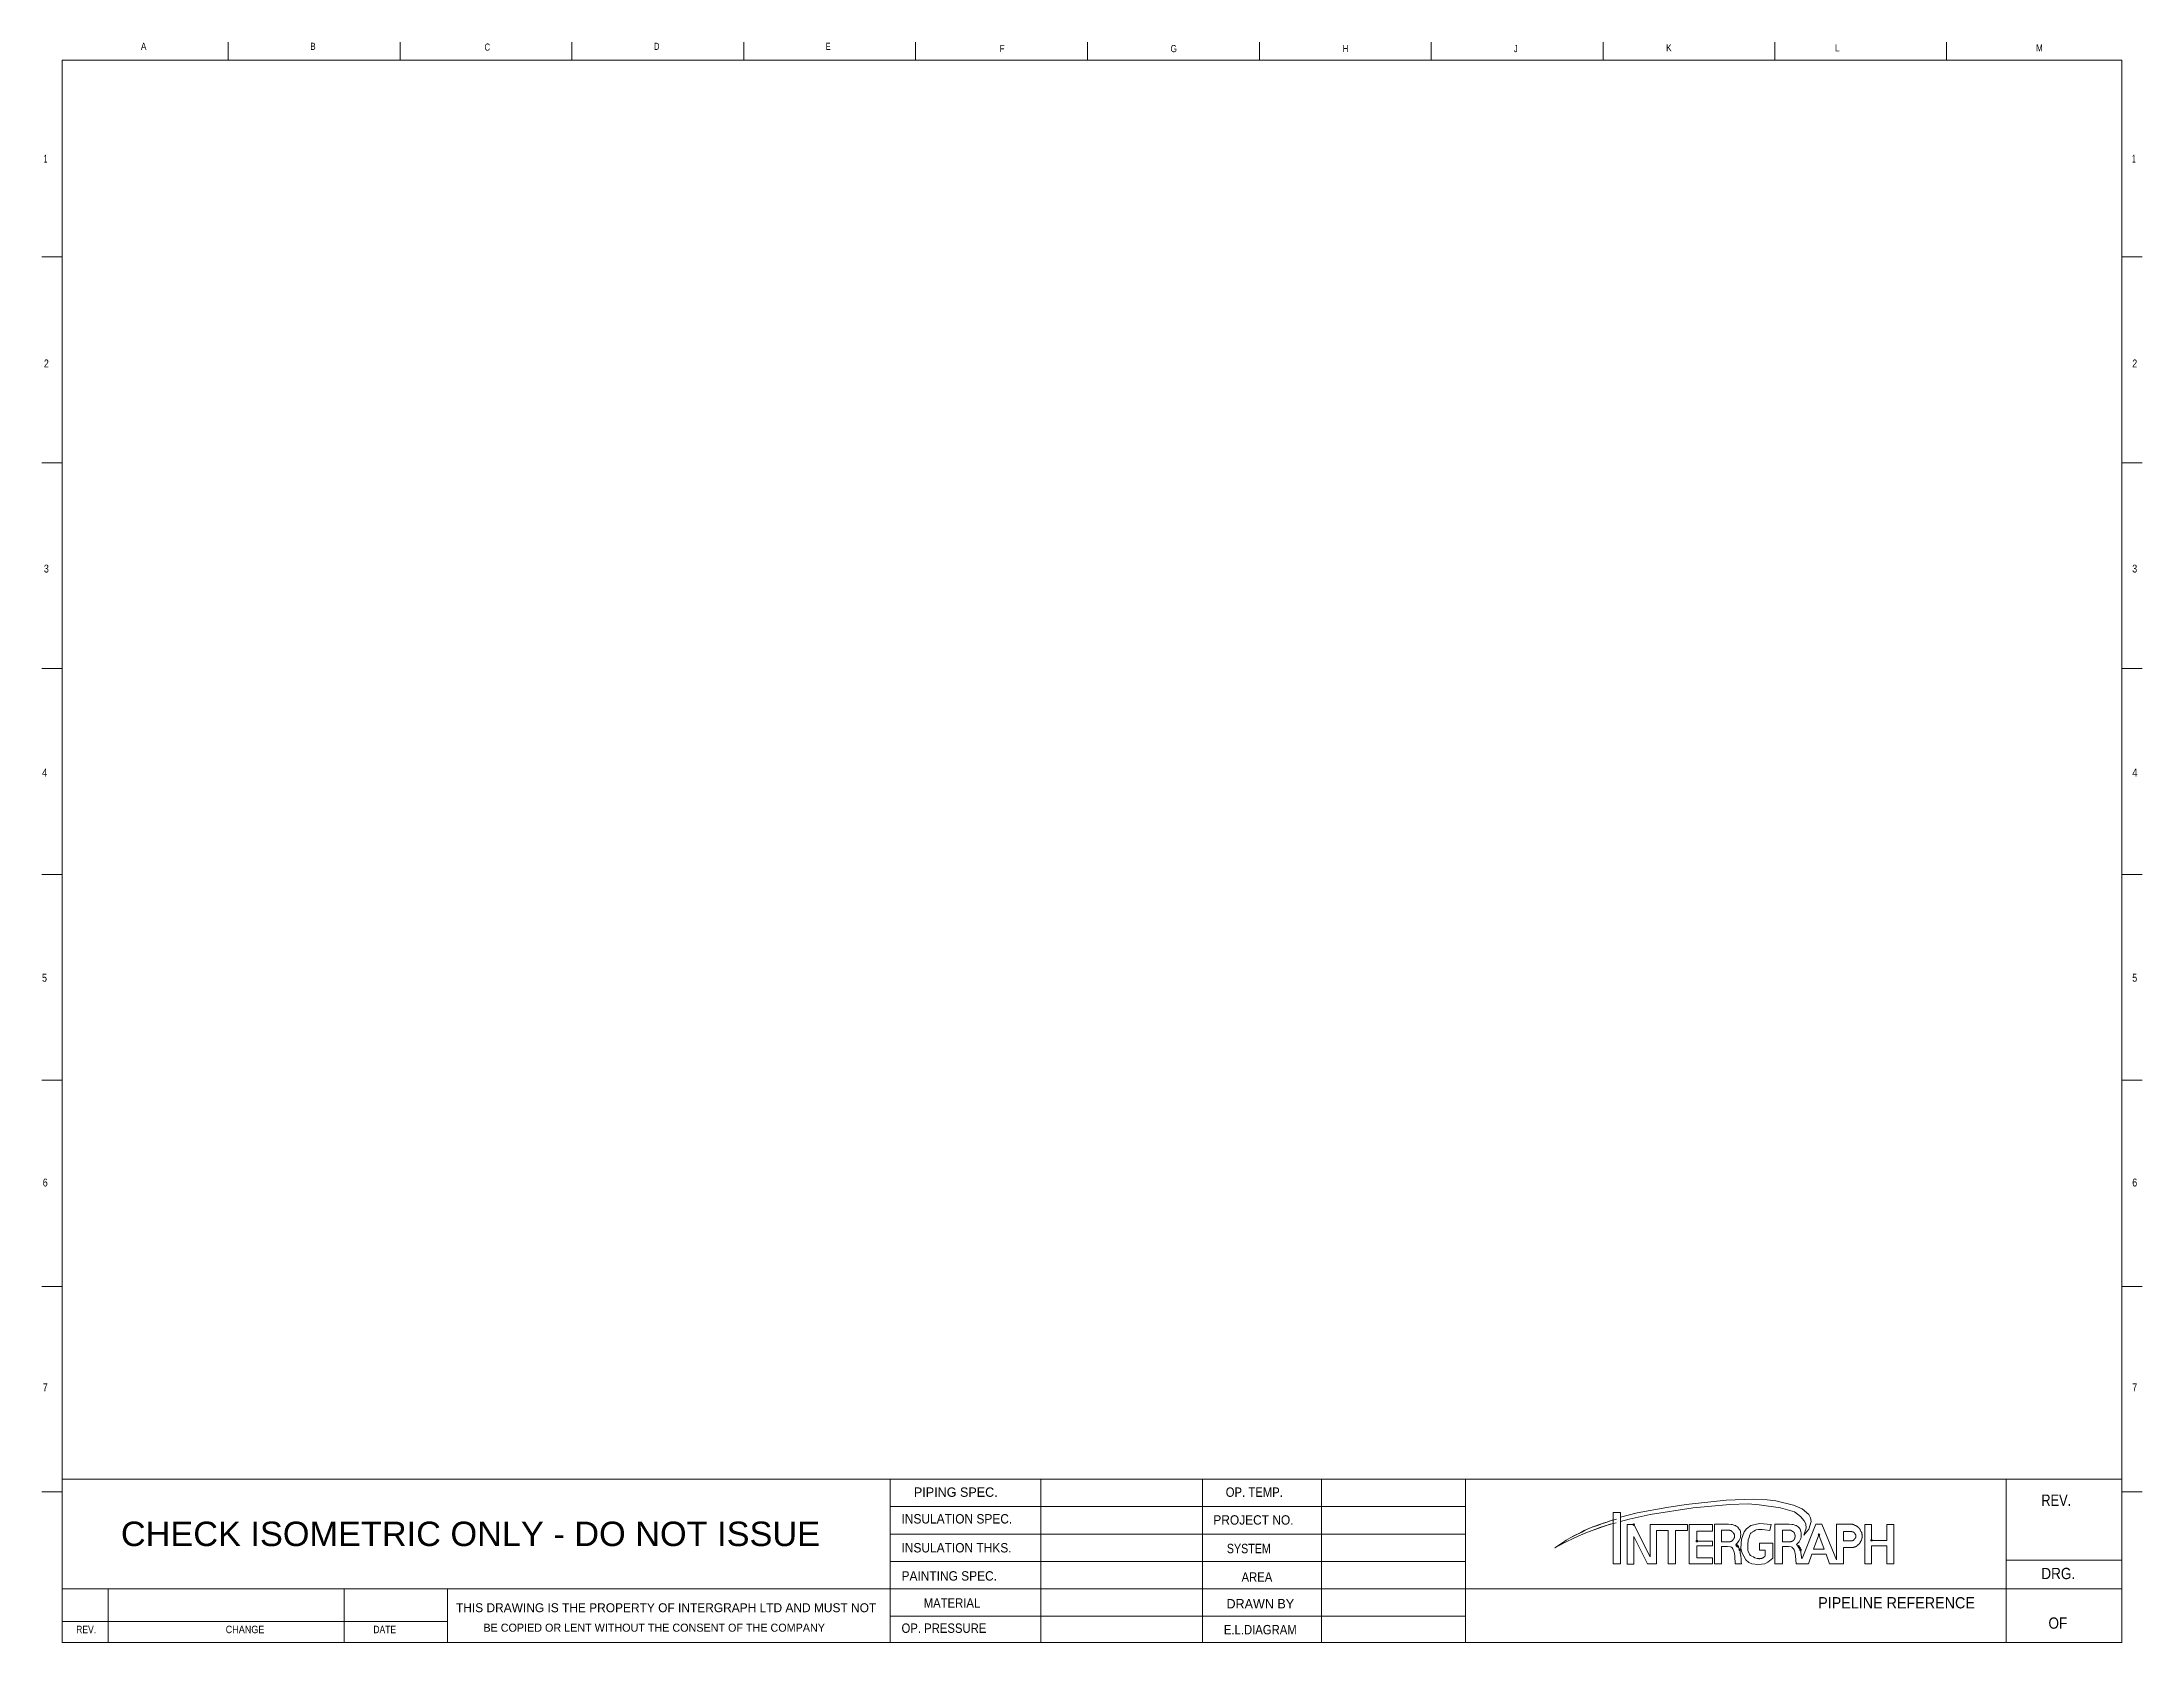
# Model space of a CAD drawing. Header units: millimetres. Extents: x 0 to 559, y 5 to 431.
import ezdxf

# ---------------------------------------------------------------- set-up
doc = ezdxf.new("R2010")
doc.units = ezdxf.units.MM
doc.header["$LTSCALE"] = 0.84
doc.header["$PDMODE"] = 32
doc.header["$PDSIZE"] = 0.42
doc.layers.add('10', color=7, linetype='Continuous', lineweight=13)

msp = doc.modelspace()

# ---------------------------------------------------------------- linework, layer by layer
at = {"layer": '10'}
for p, q in [((49.2, 426.2), (49.2, 431)), ((94.9, 426.2), (94.9, 431)), ((140.6, 426.2), (140.6, 431)), ((186.4, 426.2), (186.4, 431)), ((232.1, 426.2), (232.1, 431)), ((277.9, 426.2), (277.9, 431)), ((323.7, 426.2), (323.7, 431)), ((369.4, 426.2), (369.4, 431)), ((415.2, 426.2), (415.2, 431)), ((460.9, 426.2), (460.9, 431)), ((506.6, 426.2), (506.6, 431)), ((-0.4, 373.8), (5, 373.8)), ((553.2, 373.8), (558.6, 373.8)), ((-0.4, 319), (5, 319)), ((553.2, 319), (558.6, 319)), ((-0.4, 264.3), (5, 264.3)), ((553.2, 264.3), (558.6, 264.3)), ((-0.4, 209.4), (5, 209.4)), ((553.2, 209.4), (558.6, 209.4)), ((-0.4, 154.7), (5, 154.7)), ((553.2, 154.7), (558.6, 154.7)), ((-0.4, 99.8), (5, 99.8)), ((553.2, 99.8), (558.6, 99.8)), ((-0.4, 45.1), (5, 45.1)), ((4.9, 48.5), (553.2, 48.5)), ((225.4, 48.5), (225.4, 4.9)), ((265.5, 48.5), (265.5, 4.9)), ((308.5, 48.5), (308.5, 4.9)), ((340.2, 48.5), (340.2, 4.9)), ((378.5, 48.5), (378.5, 4.9)), ((522.4, 48.5), (522.4, 4.9)), ((553.2, 45.1), (558.6, 45.1)), ((378.5, 41.2), (225.4, 41.2)), ((378.5, 33.9), (225.4, 33.9)), ((423.3, 36.4), (427.7, 27.8)), ((427.7, 36.4), (429.5, 36.4)), ((429.5, 34.8), (429.4, 34.8)), ((432.5, 34.8), (429.5, 34.8)), ((446.7, 36.5), (448.5, 36.5)), ((446.7, 34.9), (448.5, 34.9)), ((446.7, 31.8), (446.7, 34.9)), ((459.5, 34.8), (459.9, 36.4)), ((462.9, 36.5), (464.7, 36.5)), ((462.9, 34.9), (464.7, 34.9)), ((462.9, 34.9), (464.7, 34.9)), ((462.9, 31.8), (462.9, 34.9)), ((471.8, 36.5), (468.1, 27.4)), ((472.6, 33.7), (471.2, 29.9)), ((471.8, 36.5), (473.4, 36.5)), ((472.6, 33.7), (474, 29.9)), ((473.4, 36.5), (477.3, 27)), ((479.1, 36.5), (481.5, 36.5)), ((479.1, 34.6), (481.2, 34.6)), ((479.1, 32.1), (479.1, 34.6)), ((427, 26), (423.3, 33.2)), ((440.1, 27.6), (440.1, 30.8)), ((448.5, 31.8), (446.7, 31.8)), ((446.7, 31.8), (448.5, 31.8)), ((462.9, 31.8), (464.7, 31.8)), ((467.2, 30.6), (467.3, 30.4)), ((470.7, 28.5), (469.8, 26)), ((470.7, 28.5), (474.5, 28.5)), ((471.2, 29.9), (474, 29.9)), ((474.5, 28.5), (475.4, 26)), ((481.2, 32.1), (479.1, 32.1)), ((479.1, 32.1), (481.2, 32.1)), ((479.1, 30.3), (481.5, 30.3)), ((486.6, 32.2), (490.7, 32.2)), ((490.7, 30.8), (486.6, 30.8)), ((378.5, 26.6), (225.4, 26.6)), ((427.5, 26), (427, 26)), ((444.8, 26), (446.7, 26)), ((450.3, 26), (452, 26)), ((460.9, 26), (462.9, 26)), ((466.5, 26), (469.8, 26)), ((522.4, 26.9), (553.2, 26.9)), ((553.2, 19.3), (4.9, 19.3)), ((17.2, 19.3), (17.2, 5)), ((80, 19.3), (80, 5)), ((107.5, 19.3), (107.5, 5)), ((378.5, 12), (225.4, 12)), ((107.5, 10.6), (4.9, 10.6))]:
    msp.add_line(p, q, dxfattribs=at)
for points in [[(5, 5), (553.2, 5), (553.2, 426.2), (5, 426.2)], [(417.8, 39.6), (417.8, 26), (419.8, 26), (419.8, 39.6)], [(419.8, 38.4), (424.2, 39.5), (432.1, 41), (437.3, 41.8), (447.9, 42.9), (455.2, 43.2), (458.8, 43), (461.1, 42.7), (465.8, 41.6), (468.1, 40.6), (469.9, 39.1), (470.4, 38.2), (470.5, 37.2), (469.9, 35.2), (468.6, 33.6), (469.2, 35.5), (469.1, 36.6), (468.7, 37.4), (467.7, 38.6), (466.1, 39.8), (464.9, 40.2), (462.4, 40.9), (456.7, 41.7), (453.8, 41.9), (448.9, 41.8), (439.1, 40.9), (427.7, 39.1), (422.1, 37.9), (419.8, 37.2)], [(402.3, 30.2), (404.3, 31.6), (405.3, 32.3), (406.6, 33), (407.4, 33.4), (409.2, 34.3), (410.1, 34.8), (412, 35.6), (413.9, 36.3), (415.2, 36.8), (416.1, 37.1), (417.8, 37.7), (417.8, 36.7), (417, 36.5), (415.5, 36), (414, 35.5), (413, 35.1), (411, 34.4), (408.5, 33.3), (407.2, 32.7), (405.3, 31.8), (403.3, 30.8)], [(423.3, 36.4), (427.7, 27.8), (427.7, 36.4), (429.5, 36.4), (437.6, 36.4), (437.6, 34.8), (434.4, 34.8), (434.4, 26), (432.5, 26), (432.5, 34.8), (429.5, 34.8), (429.4, 34.8), (429.4, 26), (427.5, 26), (427, 26), (423.3, 33.2), (423.3, 25.9), (421.6, 25.9), (421.6, 36.4)], [(440.1, 32), (440.1, 34.7), (444.3, 34.7), (444.3, 36.4), (440.1, 36.4), (438.1, 36.4), (438.1, 26), (440.1, 26), (444.3, 26), (444.3, 27.6), (440.1, 27.6), (440.1, 30.8), (444.3, 30.8), (444.3, 32)], [(472.6, 33.7), (471.2, 29.9), (474, 29.9)], [(486.6, 32.2), (486.6, 36.4), (484.8, 36.4), (484.8, 26), (486.6, 26), (486.6, 30.8), (490.7, 30.8), (490.7, 26), (492.5, 26), (492.5, 36.4), (490.7, 36.4), (490.7, 32.2)]]:
    msp.add_lwpolyline(points, close=True, dxfattribs=at)
for points in [[(419.8, 38.4), (424.2, 39.5), (432.1, 41), (437.3, 41.8), (447.9, 42.9), (455.2, 43.2), (458.8, 43), (461.1, 42.7), (465.8, 41.6), (468.1, 40.6), (469.9, 39.1), (470.4, 38.2), (470.5, 37.2), (469.9, 35.2), (468.6, 33.6)], [(419.8, 37.2), (422.1, 37.9), (427.7, 39.1), (439.1, 40.9), (448.9, 41.8), (453.8, 41.9), (456.7, 41.7), (462.4, 40.9), (464.9, 40.2), (466.1, 39.8), (467.7, 38.6), (468.7, 37.4), (469.1, 36.6), (469.2, 35.5), (468.6, 33.6)], [(402.3, 30.2), (404.3, 31.6), (405.3, 32.3), (406.6, 33), (407.6, 33.5), (409.5, 34.4), (410.4, 34.9), (412.4, 35.8), (414.5, 36.5), (415.9, 37), (416.8, 37.3), (418.7, 37.9)], [(402.3, 30.2), (403.3, 30.8), (405.3, 31.8), (407.2, 32.7), (408.5, 33.3), (411, 34.4), (413.2, 35.2), (414.3, 35.6), (416, 36.2), (417.8, 36.7), (418.6, 36.9)], [(423.3, 36.4), (421.6, 36.4), (421.6, 25.9), (423.3, 25.9), (423.3, 33.2)], [(427.5, 26), (429.4, 26), (429.4, 34.8)], [(429.4, 36.4), (427.7, 36.4), (427.7, 27.8)], [(429.5, 36.4), (437.6, 36.4), (437.6, 34.8), (434.4, 34.8)], [(432.5, 34.8), (432.5, 26), (434.4, 26), (434.4, 34.8)], [(440.1, 36.4), (438.1, 36.4), (438.1, 26), (440.1, 26)], [(440.1, 34.7), (444.3, 34.7), (444.3, 36.4), (440.1, 36.4)], [(440.1, 30.8), (444.3, 30.8), (444.3, 32), (440.1, 32), (440.1, 34.7)], [(446.7, 36.5), (444.8, 36.5), (444.8, 26), (446.7, 26), (446.7, 30.6), (447.8, 30.6), (448.3, 30.6), (449.1, 30.5), (449.3, 30.4), (449.4, 30.3), (449.5, 30.2), (449.7, 30), (449.8, 29.7), (449.9, 29.5), (450, 29.1), (450.1, 28.7), (450.2, 28), (450.3, 26), (452, 26), (451.9, 26.4), (451.9, 26.6), (451.9, 26.9), (451.9, 27.2), (451.9, 27.3), (451.9, 27.5), (451.9, 27.6), (451.8, 27.7), (451.8, 27.9), (451.8, 28.1), (451.7, 28.4), (451.6, 29), (451.6, 29.2), (451.6, 29.4), (451.5, 29.5), (451.5, 29.7)], [(446.7, 36.5), (444.8, 36.5), (444.8, 26), (446.7, 26), (446.7, 30.6)], [(450.7, 30.9), (450.5, 31.1), (450.9, 31.6), (451.1, 31.8), (451.4, 32.2), (451.5, 32.4), (451.6, 32.7), (451.7, 33.1), (451.7, 33.3), (451.8, 33.8), (451.7, 34.3), (451.7, 34.5), (451.6, 34.9), (451.4, 35.2), (451.3, 35.3), (451.2, 35.5), (451, 35.7), (450.9, 35.8), (450.6, 36), (450.4, 36.2), (450.2, 36.2), (450, 36.3), (449.5, 36.4), (449.2, 36.4), (448.5, 36.5), (446.7, 36.5)], [(446.7, 31.8), (446.7, 34.9), (448.5, 34.9)], [(448.5, 36.5), (449.2, 36.4), (449.5, 36.4), (450, 36.3), (450.2, 36.2), (450.4, 36.2), (450.6, 36), (450.9, 35.8), (451.2, 35.5), (451.3, 35.3), (451.4, 35.2), (451.6, 34.9), (451.7, 34.5), (451.7, 34.3), (451.8, 33.8), (451.7, 33.3), (451.7, 33.1), (451.6, 32.7), (451.5, 32.4), (451.4, 32.2), (451.1, 31.8), (450.9, 31.6), (450.5, 31.1)], [(449.6, 34.4), (449.6, 34.5), (449.6, 34.5), (449.6, 34.5), (449.5, 34.5), (449.5, 34.6), (449.5, 34.6), (449.4, 34.6), (449.4, 34.6), (449.4, 34.7), (449.3, 34.7), (449.3, 34.7), (449.3, 34.7), (449.2, 34.7), (449.2, 34.7), (449.2, 34.8), (449.1, 34.8), (449.1, 34.8), (449.1, 34.8), (449, 34.8), (449, 34.8), (449, 34.8), (448.9, 34.8), (448.9, 34.9), (448.9, 34.9), (448.8, 34.9), (448.8, 34.9), (448.7, 34.9), (448.7, 34.9), (448.7, 34.9), (448.6, 34.9), (448.6, 34.9), (448.5, 34.9)], [(449.6, 34.4), (449.6, 34.5), (449.6, 34.5), (449.6, 34.5), (449.5, 34.5), (449.5, 34.6), (449.5, 34.6), (449.4, 34.6), (449.4, 34.6), (449.4, 34.7), (449.3, 34.7), (449.3, 34.7), (449.3, 34.7), (449.2, 34.7), (449.2, 34.7), (449.2, 34.8), (449.1, 34.8), (449.1, 34.8), (449.1, 34.8), (449, 34.8), (449, 34.8), (449, 34.8), (448.9, 34.8), (448.9, 34.9), (448.9, 34.9), (448.8, 34.9), (448.8, 34.9), (448.7, 34.9), (448.7, 34.9), (448.7, 34.9), (448.6, 34.9), (448.6, 34.9), (448.5, 34.9)], [(448.5, 31.8), (448.6, 31.8), (448.6, 31.8), (448.7, 31.8), (448.7, 31.8), (448.7, 31.8), (448.8, 31.8), (448.8, 31.8), (448.9, 31.8), (448.9, 31.8), (448.9, 31.8), (449, 31.8), (449, 31.9), (449, 31.9), (449.1, 31.9), (449.1, 31.9), (449.1, 31.9), (449.2, 31.9), (449.2, 31.9), (449.2, 31.9), (449.3, 32), (449.3, 32), (449.3, 32), (449.4, 32), (449.4, 32), (449.4, 32.1), (449.5, 32.1), (449.5, 32.1), (449.5, 32.1), (449.6, 32.2), (449.6, 32.2), (449.6, 32.2), (449.6, 32.2), (449.7, 32.3), (449.7, 32.3), (449.7, 32.3), (449.7, 32.4), (449.8, 32.4), (449.8, 32.4), (449.8, 32.4), (449.8, 32.5), (449.9, 32.5), (449.9, 32.5), (449.9, 32.6), (449.9, 32.6), (449.9, 32.6), (450, 32.7), (450, 32.7), (450, 32.7), (450, 32.8), (450, 32.8), (450, 32.8), (450, 32.9), (450, 32.9), (450.1, 33), (450.1, 33), (450.1, 33), (450.1, 33.1), (450.1, 33.1), (450.1, 33.1), (450.1, 33.2), (450.1, 33.2), (450.1, 33.3), (450.1, 33.3), (450.1, 33.3), (450.1, 33.4), (450.1, 33.4), (450.1, 33.5), (450.1, 33.5), (450.1, 33.5), (450.1, 33.6), (450.1, 33.6), (450.1, 33.6), (450.1, 33.7), (450.1, 33.7), (450, 33.8), (450, 33.8), (450, 33.8), (450, 33.9), (450, 33.9), (450, 33.9), (450, 34), (450, 34), (449.9, 34), (449.9, 34.1), (449.9, 34.1), (449.9, 34.1), (449.9, 34.2), (449.8, 34.2), (449.8, 34.2), (449.8, 34.3), (449.8, 34.3), (449.7, 34.3), (449.7, 34.4), (449.7, 34.4), (449.7, 34.4), (449.6, 34.4)], [(448.5, 31.8), (448.6, 31.8), (448.6, 31.8), (448.7, 31.8), (448.7, 31.8), (448.7, 31.8), (448.8, 31.8), (448.8, 31.8), (448.9, 31.8), (448.9, 31.8), (448.9, 31.8), (449, 31.8), (449, 31.9), (449, 31.9), (449.1, 31.9), (449.1, 31.9), (449.1, 31.9), (449.2, 31.9), (449.2, 31.9), (449.2, 31.9), (449.3, 32), (449.3, 32), (449.3, 32), (449.4, 32), (449.4, 32), (449.4, 32.1), (449.5, 32.1), (449.5, 32.1), (449.5, 32.1), (449.6, 32.2), (449.6, 32.2), (449.6, 32.2), (449.6, 32.2), (449.7, 32.3), (449.7, 32.3), (449.7, 32.3), (449.7, 32.4), (449.8, 32.4), (449.8, 32.4), (449.8, 32.4), (449.8, 32.5), (449.9, 32.5), (449.9, 32.5), (449.9, 32.6), (449.9, 32.6), (449.9, 32.6), (450, 32.7), (450, 32.7), (450, 32.7), (450, 32.8), (450, 32.8), (450, 32.8), (450, 32.9), (450, 32.9), (450.1, 33), (450.1, 33), (450.1, 33), (450.1, 33.1), (450.1, 33.1), (450.1, 33.1), (450.1, 33.2), (450.1, 33.2), (450.1, 33.3), (450.1, 33.3), (450.1, 33.3), (450.1, 33.4), (450.1, 33.4), (450.1, 33.5), (450.1, 33.5), (450.1, 33.5), (450.1, 33.6), (450.1, 33.6), (450.1, 33.6), (450.1, 33.7), (450.1, 33.7), (450, 33.8), (450, 33.8), (450, 33.8), (450, 33.9), (450, 33.9), (450, 33.9), (450, 34), (450, 34), (449.9, 34), (449.9, 34.1), (449.9, 34.1), (449.9, 34.1), (449.9, 34.2), (449.8, 34.2), (449.8, 34.2), (449.8, 34.3), (449.8, 34.3), (449.7, 34.3), (449.7, 34.4), (449.7, 34.4), (449.7, 34.4), (449.6, 34.4)], [(459.9, 36.4), (456.8, 36.7), (454.5, 36.2), (453.3, 35.3), (452.7, 34.5), (452, 32.5), (451.8, 30.1), (452.1, 29), (453.1, 27), (453.9, 26.3), (454.7, 26), (456.4, 25.8), (458.2, 26), (459, 26.4), (460.3, 27.5), (460.3, 31.5), (456.8, 31.5), (456.8, 29.6), (458.3, 29.6), (458.3, 28.1)], [(459.9, 36.4), (456.8, 36.7), (454.5, 36.2), (453.3, 35.3), (452.7, 34.5), (452, 32.5), (451.8, 30.1), (452.1, 29), (453.1, 27), (453.9, 26.3), (454.7, 26), (456.4, 25.8), (458.2, 26), (459, 26.4), (460.3, 27.5)], [(456.2, 27.4), (455.5, 27.6), (455.2, 27.8), (454.7, 28), (454.4, 28.2), (454.3, 28.3), (454.1, 28.5), (454, 28.7), (453.9, 28.9), (453.8, 29.3), (453.7, 29.5), (453.7, 29.9), (453.7, 30.4), (453.7, 31.3), (453.8, 32.1), (453.8, 32.4), (454, 33), (454.1, 33.4), (454.2, 33.7), (454.4, 34), (454.6, 34.2), (454.8, 34.3), (454.9, 34.5), (455.3, 34.7), (455.7, 34.9), (455.9, 35), (456.5, 35.1), (456.9, 35.1), (457.5, 35.1), (458.2, 35), (459.5, 34.8), (459.9, 36.4)], [(456.2, 27.4), (455.5, 27.6), (455.2, 27.8), (454.7, 28), (454.4, 28.2), (454.3, 28.3), (454.1, 28.5), (454, 28.7), (453.9, 28.9), (453.8, 29.3), (453.7, 29.5), (453.7, 29.9), (453.7, 30.4), (453.7, 31.3), (453.8, 32.1), (453.8, 32.4), (454, 33), (454.1, 33.4), (454.2, 33.7), (454.4, 34), (454.6, 34.2), (454.8, 34.3), (454.9, 34.5), (455.3, 34.7), (455.7, 34.9), (455.9, 35), (456.5, 35.1), (456.9, 35.1), (457.5, 35.1), (458.2, 35), (459.5, 34.8)], [(481.5, 30.3), (479.1, 30.3), (479.1, 26), (475.4, 26), (474.5, 28.5), (470.7, 28.5), (469.8, 26), (466.5, 26), (466.4, 28), (466.3, 28.7), (466.2, 29.1), (466.1, 29.5), (466, 29.7), (465.8, 30), (465.6, 30.2), (465.5, 30.3), (465.5, 30.4), (465.2, 30.5), (464.5, 30.6), (464, 30.6), (462.9, 30.6), (462.9, 26), (460.9, 26), (460.9, 36.5), (462.9, 36.5)], [(462.9, 36.5), (460.9, 36.5), (460.9, 26), (462.9, 26), (462.9, 30.6)], [(462.9, 36.5), (464.7, 36.5), (465.4, 36.4), (465.7, 36.4), (466.2, 36.3), (466.4, 36.2), (466.5, 36.2), (466.8, 36), (467.1, 35.8), (467.4, 35.5), (467.5, 35.3), (467.6, 35.2), (467.7, 34.9), (467.8, 34.5), (467.9, 34.3), (467.9, 33.8), (467.9, 33.3), (467.9, 33.1), (467.8, 32.7), (467.6, 32.4), (467.5, 32.2), (467.3, 31.8), (467.1, 31.6), (466.6, 31.1), (466.8, 30.9), (466.9, 30.9), (467, 30.8), (467.1, 30.7), (467.2, 30.6)], [(464.7, 31.8), (462.9, 31.8), (462.9, 34.9)], [(464.7, 36.5), (465.4, 36.4), (465.7, 36.4), (466.2, 36.3), (466.4, 36.2), (466.5, 36.2), (466.8, 36), (467.1, 35.8), (467.4, 35.5), (467.5, 35.3), (467.6, 35.2), (467.7, 34.9), (467.8, 34.5), (467.9, 34.3), (467.9, 33.8), (467.9, 33.3), (467.9, 33.1), (467.8, 32.7), (467.6, 32.4), (467.5, 32.2), (467.3, 31.8), (467.1, 31.6), (466.6, 31.1)], [(465.8, 34.4), (465.8, 34.5), (465.8, 34.5), (465.7, 34.5), (465.7, 34.5), (465.7, 34.6), (465.6, 34.6), (465.6, 34.6), (465.6, 34.6), (465.5, 34.7), (465.5, 34.7), (465.5, 34.7), (465.5, 34.7), (465.4, 34.7), (465.4, 34.7), (465.3, 34.8), (465.3, 34.8), (465.3, 34.8), (465.2, 34.8), (465.2, 34.8), (465.2, 34.8), (465.1, 34.8), (465.1, 34.8), (465.1, 34.9), (465, 34.9), (465, 34.9), (464.9, 34.9), (464.9, 34.9), (464.9, 34.9), (464.8, 34.9), (464.8, 34.9), (464.8, 34.9), (464.7, 34.9)], [(465.8, 34.4), (465.8, 34.5), (465.8, 34.5), (465.7, 34.5), (465.7, 34.5), (465.7, 34.6), (465.6, 34.6), (465.6, 34.6), (465.6, 34.6), (465.5, 34.7), (465.5, 34.7), (465.5, 34.7), (465.5, 34.7), (465.4, 34.7), (465.4, 34.7), (465.3, 34.8), (465.3, 34.8), (465.3, 34.8), (465.2, 34.8), (465.2, 34.8), (465.2, 34.8), (465.1, 34.8), (465.1, 34.8), (465.1, 34.9), (465, 34.9), (465, 34.9), (464.9, 34.9), (464.9, 34.9), (464.9, 34.9), (464.8, 34.9), (464.8, 34.9), (464.8, 34.9), (464.7, 34.9)], [(464.7, 31.8), (464.8, 31.8), (464.8, 31.8), (464.8, 31.8), (464.9, 31.8), (464.9, 31.8), (464.9, 31.8), (465, 31.8), (465, 31.8), (465.1, 31.8), (465.1, 31.8), (465.1, 31.8), (465.2, 31.9), (465.2, 31.9), (465.2, 31.9), (465.3, 31.9), (465.3, 31.9), (465.3, 31.9), (465.4, 31.9), (465.4, 31.9), (465.5, 32), (465.5, 32), (465.5, 32), (465.5, 32), (465.6, 32), (465.6, 32.1), (465.6, 32.1), (465.7, 32.1), (465.7, 32.1), (465.7, 32.2), (465.8, 32.2), (465.8, 32.2), (465.8, 32.2), (465.8, 32.3), (465.9, 32.3), (465.9, 32.3), (465.9, 32.4), (465.9, 32.4), (466, 32.4), (466, 32.4), (466, 32.5), (466, 32.5), (466.1, 32.5), (466.1, 32.6), (466.1, 32.6), (466.1, 32.6), (466.1, 32.7), (466.1, 32.7), (466.2, 32.7), (466.2, 32.8), (466.2, 32.8), (466.2, 32.8), (466.2, 32.9), (466.2, 32.9), (466.2, 33), (466.2, 33), (466.2, 33), (466.2, 33.1), (466.3, 33.1), (466.3, 33.1), (466.3, 33.2), (466.3, 33.2), (466.3, 33.3), (466.3, 33.3), (466.3, 33.3), (466.3, 33.4), (466.3, 33.4), (466.3, 33.5), (466.3, 33.5), (466.3, 33.5), (466.3, 33.6), (466.2, 33.6), (466.2, 33.6), (466.2, 33.7), (466.2, 33.7), (466.2, 33.8), (466.2, 33.8), (466.2, 33.8), (466.2, 33.9), (466.2, 33.9), (466.2, 33.9), (466.1, 34), (466.1, 34), (466.1, 34), (466.1, 34.1), (466.1, 34.1), (466.1, 34.1), (466, 34.2), (466, 34.2), (466, 34.2), (466, 34.3), (465.9, 34.3), (465.9, 34.3), (465.9, 34.4), (465.9, 34.4), (465.8, 34.4), (465.8, 34.4)], [(464.7, 31.8), (464.8, 31.8), (464.8, 31.8), (464.8, 31.8), (464.9, 31.8), (464.9, 31.8), (464.9, 31.8), (465, 31.8), (465, 31.8), (465.1, 31.8), (465.1, 31.8), (465.1, 31.8), (465.2, 31.9), (465.2, 31.9), (465.2, 31.9), (465.3, 31.9), (465.3, 31.9), (465.3, 31.9), (465.4, 31.9), (465.4, 31.9), (465.5, 32), (465.5, 32), (465.5, 32), (465.5, 32), (465.6, 32), (465.6, 32.1), (465.6, 32.1), (465.7, 32.1), (465.7, 32.1), (465.7, 32.2), (465.8, 32.2), (465.8, 32.2), (465.8, 32.2), (465.8, 32.3), (465.9, 32.3), (465.9, 32.3), (465.9, 32.4), (465.9, 32.4), (466, 32.4), (466, 32.4), (466, 32.5), (466, 32.5), (466.1, 32.5), (466.1, 32.6), (466.1, 32.6), (466.1, 32.6), (466.1, 32.7), (466.1, 32.7), (466.2, 32.7), (466.2, 32.8), (466.2, 32.8), (466.2, 32.8), (466.2, 32.9), (466.2, 32.9), (466.2, 33), (466.2, 33), (466.2, 33), (466.2, 33.1), (466.3, 33.1), (466.3, 33.1), (466.3, 33.2), (466.3, 33.2), (466.3, 33.3), (466.3, 33.3), (466.3, 33.3), (466.3, 33.4), (466.3, 33.4), (466.3, 33.5), (466.3, 33.5), (466.3, 33.5), (466.3, 33.6), (466.2, 33.6), (466.2, 33.6), (466.2, 33.7), (466.2, 33.7), (466.2, 33.8), (466.2, 33.8), (466.2, 33.8), (466.2, 33.9), (466.2, 33.9), (466.2, 33.9), (466.1, 34), (466.1, 34), (466.1, 34), (466.1, 34.1), (466.1, 34.1), (466.1, 34.1), (466, 34.2), (466, 34.2), (466, 34.2), (466, 34.3), (465.9, 34.3), (465.9, 34.3), (465.9, 34.4), (465.9, 34.4), (465.8, 34.4), (465.8, 34.4)], [(467.7, 29.7), (467.7, 29.5), (467.7, 29.4), (467.8, 29.3), (467.8, 29), (467.9, 28.3), (468, 28), (468, 27.9), (468, 27.7), (468, 27.6), (468.1, 27.4), (471.8, 36.5), (473.4, 36.5), (477.3, 27), (477.3, 36.5), (479.1, 36.5), (481.5, 36.5)], [(479.1, 36.5), (477.3, 36.5), (477.3, 27)], [(479.1, 32.1), (479.1, 34.6), (481.2, 34.6)], [(482, 34.2), (482, 34.2), (482, 34.2), (482, 34.3), (482, 34.3), (481.9, 34.3), (481.9, 34.3), (481.9, 34.3), (481.9, 34.4), (481.8, 34.4), (481.8, 34.4), (481.8, 34.4), (481.8, 34.4), (481.7, 34.4), (481.7, 34.4), (481.7, 34.5), (481.6, 34.5), (481.6, 34.5), (481.6, 34.5), (481.6, 34.5), (481.5, 34.5), (481.5, 34.5), (481.5, 34.5), (481.4, 34.5), (481.4, 34.5), (481.4, 34.5), (481.4, 34.6), (481.3, 34.6), (481.3, 34.6), (481.3, 34.6), (481.2, 34.6), (481.2, 34.6), (481.2, 34.6)], [(482, 34.2), (482, 34.2), (482, 34.2), (482, 34.3), (482, 34.3), (481.9, 34.3), (481.9, 34.3), (481.9, 34.3), (481.9, 34.4), (481.8, 34.4), (481.8, 34.4), (481.8, 34.4), (481.8, 34.4), (481.7, 34.4), (481.7, 34.4), (481.7, 34.5), (481.6, 34.5), (481.6, 34.5), (481.6, 34.5), (481.6, 34.5), (481.5, 34.5), (481.5, 34.5), (481.5, 34.5), (481.4, 34.5), (481.4, 34.5), (481.4, 34.5), (481.4, 34.6), (481.3, 34.6), (481.3, 34.6), (481.3, 34.6), (481.2, 34.6), (481.2, 34.6), (481.2, 34.6)], [(481.2, 32.1), (481.2, 32.1), (481.2, 32.1), (481.3, 32.1), (481.3, 32.1), (481.3, 32.1), (481.4, 32.1), (481.4, 32.1), (481.4, 32.1), (481.4, 32.1), (481.5, 32.1), (481.5, 32.2), (481.5, 32.2), (481.6, 32.2), (481.6, 32.2), (481.6, 32.2), (481.6, 32.2), (481.7, 32.2), (481.7, 32.2), (481.7, 32.2), (481.8, 32.3), (481.8, 32.3), (481.8, 32.3), (481.8, 32.3), (481.9, 32.3), (481.9, 32.3), (481.9, 32.4), (481.9, 32.4), (482, 32.4), (482, 32.4), (482, 32.4), (482, 32.4), (482, 32.5), (482.1, 32.5), (482.1, 32.5), (482.1, 32.5), (482.1, 32.6), (482.1, 32.6), (482.2, 32.6), (482.2, 32.6), (482.2, 32.7), (482.2, 32.7), (482.2, 32.7), (482.2, 32.7), (482.3, 32.8), (482.3, 32.8), (482.3, 32.8), (482.3, 32.8), (482.3, 32.9), (482.3, 32.9), (482.3, 32.9), (482.3, 33), (482.4, 33), (482.4, 33), (482.4, 33), (482.4, 33.1), (482.4, 33.1), (482.4, 33.1), (482.4, 33.2), (482.4, 33.2), (482.4, 33.2), (482.4, 33.2), (482.4, 33.3), (482.4, 33.3), (482.4, 33.3), (482.4, 33.4), (482.4, 33.4), (482.4, 33.4), (482.4, 33.5), (482.4, 33.5), (482.4, 33.5), (482.4, 33.5), (482.4, 33.6), (482.4, 33.6), (482.4, 33.6), (482.4, 33.7), (482.4, 33.7), (482.3, 33.7), (482.3, 33.8), (482.3, 33.8), (482.3, 33.8), (482.3, 33.8), (482.3, 33.9), (482.3, 33.9), (482.3, 33.9), (482.2, 33.9), (482.2, 34), (482.2, 34), (482.2, 34), (482.2, 34), (482.2, 34.1), (482.1, 34.1), (482.1, 34.1), (482.1, 34.1), (482.1, 34.2), (482.1, 34.2), (482, 34.2)], [(481.2, 32.1), (481.2, 32.1), (481.2, 32.1), (481.3, 32.1), (481.3, 32.1), (481.3, 32.1), (481.4, 32.1), (481.4, 32.1), (481.4, 32.1), (481.4, 32.1), (481.5, 32.1), (481.5, 32.2), (481.5, 32.2), (481.6, 32.2), (481.6, 32.2), (481.6, 32.2), (481.6, 32.2), (481.7, 32.2), (481.7, 32.2), (481.7, 32.2), (481.8, 32.3), (481.8, 32.3), (481.8, 32.3), (481.8, 32.3), (481.9, 32.3), (481.9, 32.3), (481.9, 32.4), (481.9, 32.4), (482, 32.4), (482, 32.4), (482, 32.4), (482, 32.4), (482, 32.5), (482.1, 32.5), (482.1, 32.5), (482.1, 32.5), (482.1, 32.6), (482.1, 32.6), (482.2, 32.6), (482.2, 32.6), (482.2, 32.7), (482.2, 32.7), (482.2, 32.7), (482.2, 32.7), (482.3, 32.8), (482.3, 32.8), (482.3, 32.8), (482.3, 32.8), (482.3, 32.9), (482.3, 32.9), (482.3, 32.9), (482.3, 33), (482.4, 33), (482.4, 33), (482.4, 33), (482.4, 33.1), (482.4, 33.1), (482.4, 33.1), (482.4, 33.2), (482.4, 33.2), (482.4, 33.2), (482.4, 33.2), (482.4, 33.3), (482.4, 33.3), (482.4, 33.3), (482.4, 33.4), (482.4, 33.4), (482.4, 33.4), (482.4, 33.5), (482.4, 33.5), (482.4, 33.5), (482.4, 33.5), (482.4, 33.6), (482.4, 33.6), (482.4, 33.6), (482.4, 33.7), (482.4, 33.7), (482.3, 33.7), (482.3, 33.8), (482.3, 33.8), (482.3, 33.8), (482.3, 33.8), (482.3, 33.9), (482.3, 33.9), (482.3, 33.9), (482.2, 33.9), (482.2, 34), (482.2, 34), (482.2, 34), (482.2, 34), (482.2, 34.1), (482.1, 34.1), (482.1, 34.1), (482.1, 34.1), (482.1, 34.2), (482.1, 34.2), (482, 34.2)], [(483.4, 35.4), (483.3, 35.4), (483.3, 35.5), (483.2, 35.5), (483.2, 35.6), (483.1, 35.6), (483.1, 35.7), (483, 35.7), (483, 35.8), (482.9, 35.8), (482.9, 35.8), (482.8, 35.9), (482.8, 35.9), (482.7, 36), (482.7, 36), (482.6, 36), (482.5, 36.1), (482.5, 36.1), (482.4, 36.1), (482.4, 36.2), (482.3, 36.2), (482.2, 36.2), (482.2, 36.3), (482.1, 36.3), (482.1, 36.3), (482, 36.3), (481.9, 36.4), (481.9, 36.4), (481.8, 36.4), (481.7, 36.4), (481.7, 36.4), (481.6, 36.4), (481.5, 36.5)], [(483.4, 35.4), (483.3, 35.4), (483.3, 35.5), (483.2, 35.5), (483.2, 35.6), (483.1, 35.6), (483.1, 35.7), (483, 35.7), (483, 35.8), (482.9, 35.8), (482.9, 35.8), (482.8, 35.9), (482.8, 35.9), (482.7, 36), (482.7, 36), (482.6, 36), (482.5, 36.1), (482.5, 36.1), (482.4, 36.1), (482.4, 36.2), (482.3, 36.2), (482.2, 36.2), (482.2, 36.3), (482.1, 36.3), (482.1, 36.3), (482, 36.3), (481.9, 36.4), (481.9, 36.4), (481.8, 36.4), (481.7, 36.4), (481.7, 36.4), (481.6, 36.4), (481.5, 36.5)], [(481.5, 30.3), (481.6, 30.3), (481.6, 30.3), (481.7, 30.3), (481.8, 30.3), (481.8, 30.3), (481.9, 30.4), (481.9, 30.4), (482, 30.4), (482.1, 30.4), (482.1, 30.5), (482.2, 30.5), (482.3, 30.5), (482.3, 30.5), (482.4, 30.6), (482.4, 30.6), (482.5, 30.6), (482.6, 30.7), (482.6, 30.7), (482.7, 30.7), (482.7, 30.8), (482.8, 30.8), (482.9, 30.9), (482.9, 30.9), (483, 31), (483, 31), (483.1, 31), (483.1, 31.1), (483.2, 31.1), (483.2, 31.2), (483.3, 31.2), (483.3, 31.3), (483.3, 31.3), (483.4, 31.4), (483.4, 31.4), (483.5, 31.5), (483.5, 31.6), (483.6, 31.6), (483.6, 31.7), (483.6, 31.7), (483.7, 31.8), (483.7, 31.8), (483.7, 31.9), (483.8, 32), (483.8, 32), (483.8, 32.1), (483.8, 32.1), (483.9, 32.2), (483.9, 32.3), (483.9, 32.3), (483.9, 32.4), (484, 32.5), (484, 32.5), (484, 32.6), (484, 32.7), (484, 32.7), (484, 32.8), (484, 32.9), (484.1, 32.9), (484.1, 33), (484.1, 33.1), (484.1, 33.1), (484.1, 33.2), (484.1, 33.3), (484.1, 33.3), (484.1, 33.4), (484.1, 33.5), (484.1, 33.5), (484.1, 33.6), (484.1, 33.7), (484.1, 33.8), (484.1, 33.8), (484, 33.9), (484, 34), (484, 34), (484, 34.1), (484, 34.2), (484, 34.2), (484, 34.3), (483.9, 34.4), (483.9, 34.4), (483.9, 34.5), (483.9, 34.5), (483.8, 34.6), (483.8, 34.7), (483.8, 34.7), (483.7, 34.8), (483.7, 34.9), (483.7, 34.9), (483.6, 35), (483.6, 35), (483.6, 35.1), (483.5, 35.1), (483.5, 35.2), (483.5, 35.3), (483.4, 35.3), (483.4, 35.4)], [(481.5, 30.3), (481.6, 30.3), (481.6, 30.3), (481.7, 30.3), (481.8, 30.3), (481.8, 30.3), (481.9, 30.4), (481.9, 30.4), (482, 30.4), (482.1, 30.4), (482.1, 30.5), (482.2, 30.5), (482.3, 30.5), (482.3, 30.5), (482.4, 30.6), (482.4, 30.6), (482.5, 30.6), (482.6, 30.7), (482.6, 30.7), (482.7, 30.7), (482.7, 30.8), (482.8, 30.8), (482.9, 30.9), (482.9, 30.9), (483, 31), (483, 31), (483.1, 31), (483.1, 31.1), (483.2, 31.1), (483.2, 31.2), (483.3, 31.2), (483.3, 31.3), (483.3, 31.3), (483.4, 31.4), (483.4, 31.4), (483.5, 31.5), (483.5, 31.6), (483.6, 31.6), (483.6, 31.7), (483.6, 31.7), (483.7, 31.8), (483.7, 31.8), (483.7, 31.9), (483.8, 32), (483.8, 32), (483.8, 32.1), (483.8, 32.1), (483.9, 32.2), (483.9, 32.3), (483.9, 32.3), (483.9, 32.4), (484, 32.5), (484, 32.5), (484, 32.6), (484, 32.7), (484, 32.7), (484, 32.8), (484, 32.9), (484.1, 32.9), (484.1, 33), (484.1, 33.1), (484.1, 33.1), (484.1, 33.2), (484.1, 33.3), (484.1, 33.3), (484.1, 33.4), (484.1, 33.5), (484.1, 33.5), (484.1, 33.6), (484.1, 33.7), (484.1, 33.8), (484.1, 33.8), (484, 33.9), (484, 34), (484, 34), (484, 34.1), (484, 34.2), (484, 34.2), (484, 34.3), (483.9, 34.4), (483.9, 34.4), (483.9, 34.5), (483.9, 34.5), (483.8, 34.6), (483.8, 34.7), (483.8, 34.7), (483.7, 34.8), (483.7, 34.9), (483.7, 34.9), (483.6, 35), (483.6, 35), (483.6, 35.1), (483.5, 35.1), (483.5, 35.2), (483.5, 35.3), (483.4, 35.3), (483.4, 35.4)], [(486.6, 32.2), (486.6, 36.4), (484.8, 36.4), (484.8, 26), (486.6, 26), (486.6, 30.8)], [(490.7, 30.8), (490.7, 26), (492.5, 26), (492.5, 36.4), (490.7, 36.4), (490.7, 32.2)], [(450.3, 26), (450.2, 28), (450.1, 28.7), (450, 29.1), (449.9, 29.5), (449.8, 29.7), (449.7, 30), (449.5, 30.2), (449.4, 30.3), (449.3, 30.4), (449.1, 30.5), (448.3, 30.6), (447.8, 30.6), (446.7, 30.6)], [(452, 26), (451.9, 26.4), (451.9, 26.6), (451.9, 26.9), (451.9, 27.2), (451.9, 27.3), (451.9, 27.5), (451.9, 27.6), (451.8, 27.7), (451.8, 27.9), (451.8, 28.1), (451.7, 28.4), (451.6, 29), (451.6, 29.2), (451.6, 29.4), (451.5, 29.5), (451.5, 29.7), (451.5, 29.8), (451.4, 29.9), (451.4, 30), (451.4, 30.1), (451.3, 30.1), (451.3, 30.2), (451.2, 30.3), (451.2, 30.4), (451.1, 30.4), (451, 30.6), (450.9, 30.7), (450.8, 30.8), (450.7, 30.9), (450.5, 31.1)], [(451, 30.6), (450.9, 30.7), (450.8, 30.8), (450.7, 30.9)], [(451.5, 29.7), (451.5, 29.8), (451.4, 29.9), (451.4, 30), (451.4, 30.1), (451.3, 30.1), (451.3, 30.2), (451.2, 30.3), (451.2, 30.4), (451.1, 30.4), (451, 30.6)], [(456.8, 31.5), (456.8, 29.6), (458.3, 29.6), (458.3, 28.1)], [(456.8, 31.5), (460.3, 31.5), (460.3, 27.5)], [(457.9, 27.7), (457.9, 27.7), (457.9, 27.7), (458, 27.7), (458, 27.7), (458, 27.7), (458, 27.8), (458, 27.8), (458, 27.8), (458, 27.8), (458.1, 27.8), (458.1, 27.8), (458.1, 27.8), (458.1, 27.8), (458.1, 27.9), (458.1, 27.9), (458.1, 27.9), (458.2, 27.9), (458.2, 27.9), (458.2, 27.9), (458.2, 27.9), (458.2, 27.9), (458.2, 28), (458.2, 28), (458.3, 28), (458.3, 28), (458.3, 28), (458.3, 28), (458.3, 28), (458.3, 28), (458.3, 28.1), (458.3, 28.1), (458.3, 28.1)], [(457.9, 27.7), (457.9, 27.7), (457.9, 27.7), (458, 27.7), (458, 27.7), (458, 27.7), (458, 27.8), (458, 27.8), (458, 27.8), (458, 27.8), (458.1, 27.8), (458.1, 27.8), (458.1, 27.8), (458.1, 27.8), (458.1, 27.9), (458.1, 27.9), (458.1, 27.9), (458.2, 27.9), (458.2, 27.9), (458.2, 27.9), (458.2, 27.9), (458.2, 27.9), (458.2, 28), (458.2, 28), (458.3, 28), (458.3, 28), (458.3, 28), (458.3, 28), (458.3, 28), (458.3, 28), (458.3, 28.1), (458.3, 28.1), (458.3, 28.1)], [(466.5, 26), (466.4, 28), (466.3, 28.7), (466.2, 29.1), (466.1, 29.5), (466, 29.7), (465.8, 30), (465.6, 30.2), (465.5, 30.3), (465.5, 30.4), (465.2, 30.5), (464.5, 30.6), (464, 30.6), (462.9, 30.6)], [(468.1, 27.4), (468, 27.6), (468, 27.7), (468, 27.9), (467.9, 28.1), (467.9, 28.4), (467.8, 29), (467.8, 29.2), (467.7, 29.4), (467.7, 29.5), (467.7, 29.7), (467.6, 29.8), (467.6, 29.9), (467.6, 30), (467.5, 30.1), (467.5, 30.2), (467.4, 30.3), (467.3, 30.4), (467.2, 30.6), (467.1, 30.7), (467, 30.8), (466.9, 30.9), (466.8, 30.9), (466.6, 31.1)], [(467.3, 30.4), (467.4, 30.3), (467.5, 30.2), (467.5, 30.1)], [(467.5, 30.1), (467.6, 30), (467.6, 29.9), (467.6, 29.8), (467.7, 29.7)], [(475.4, 26), (479.1, 26), (479.1, 30.3)], [(440.1, 26), (444.3, 26), (444.3, 27.6), (440.1, 27.6)], [(456.2, 27.4), (456.3, 27.4), (456.3, 27.4), (456.3, 27.4), (456.3, 27.4), (456.3, 27.4), (456.3, 27.4), (456.4, 27.4), (456.4, 27.4), (456.4, 27.4), (456.4, 27.4), (456.4, 27.4), (456.5, 27.4), (456.5, 27.4), (456.5, 27.4), (456.5, 27.4), (456.5, 27.4), (456.5, 27.4), (456.6, 27.4), (456.6, 27.4), (456.6, 27.4), (456.6, 27.4), (456.6, 27.4), (456.7, 27.3), (456.7, 27.3), (456.7, 27.3), (456.7, 27.3), (456.7, 27.3), (456.7, 27.3), (456.8, 27.3), (456.8, 27.3), (456.8, 27.3), (456.8, 27.3), (456.8, 27.3), (456.9, 27.3), (456.9, 27.3), (456.9, 27.3), (456.9, 27.4), (456.9, 27.4), (456.9, 27.4), (457, 27.4), (457, 27.4), (457, 27.4), (457, 27.4), (457, 27.4), (457.1, 27.4), (457.1, 27.4), (457.1, 27.4), (457.1, 27.4), (457.1, 27.4), (457.1, 27.4), (457.2, 27.4), (457.2, 27.4), (457.2, 27.4), (457.2, 27.4), (457.2, 27.4), (457.2, 27.4), (457.3, 27.4), (457.3, 27.4), (457.3, 27.4), (457.3, 27.4), (457.3, 27.4), (457.4, 27.4), (457.4, 27.4), (457.4, 27.4), (457.4, 27.4), (457.4, 27.5), (457.4, 27.5), (457.5, 27.5), (457.5, 27.5), (457.5, 27.5), (457.5, 27.5), (457.5, 27.5), (457.5, 27.5), (457.6, 27.5), (457.6, 27.5), (457.6, 27.5), (457.6, 27.5), (457.6, 27.5), (457.6, 27.5), (457.7, 27.6), (457.7, 27.6), (457.7, 27.6), (457.7, 27.6), (457.7, 27.6), (457.7, 27.6), (457.8, 27.6), (457.8, 27.6), (457.8, 27.6), (457.8, 27.6), (457.8, 27.6), (457.8, 27.6), (457.9, 27.7), (457.9, 27.7), (457.9, 27.7), (457.9, 27.7), (457.9, 27.7)], [(456.2, 27.4), (456.3, 27.4), (456.3, 27.4), (456.3, 27.4), (456.3, 27.4), (456.3, 27.4), (456.3, 27.4), (456.4, 27.4), (456.4, 27.4), (456.4, 27.4), (456.4, 27.4), (456.4, 27.4), (456.5, 27.4), (456.5, 27.4), (456.5, 27.4), (456.5, 27.4), (456.5, 27.4), (456.5, 27.4), (456.6, 27.4), (456.6, 27.4), (456.6, 27.4), (456.6, 27.4), (456.6, 27.4), (456.7, 27.3), (456.7, 27.3), (456.7, 27.3), (456.7, 27.3), (456.7, 27.3), (456.7, 27.3), (456.8, 27.3), (456.8, 27.3), (456.8, 27.3), (456.8, 27.3), (456.8, 27.3), (456.9, 27.3), (456.9, 27.3), (456.9, 27.3), (456.9, 27.4), (456.9, 27.4), (456.9, 27.4), (457, 27.4), (457, 27.4), (457, 27.4), (457, 27.4), (457, 27.4), (457.1, 27.4), (457.1, 27.4), (457.1, 27.4), (457.1, 27.4), (457.1, 27.4), (457.1, 27.4), (457.2, 27.4), (457.2, 27.4), (457.2, 27.4), (457.2, 27.4), (457.2, 27.4), (457.2, 27.4), (457.3, 27.4), (457.3, 27.4), (457.3, 27.4), (457.3, 27.4), (457.3, 27.4), (457.4, 27.4), (457.4, 27.4), (457.4, 27.4), (457.4, 27.4), (457.4, 27.5), (457.4, 27.5), (457.5, 27.5), (457.5, 27.5), (457.5, 27.5), (457.5, 27.5), (457.5, 27.5), (457.5, 27.5), (457.6, 27.5), (457.6, 27.5), (457.6, 27.5), (457.6, 27.5), (457.6, 27.5), (457.6, 27.5), (457.7, 27.6), (457.7, 27.6), (457.7, 27.6), (457.7, 27.6), (457.7, 27.6), (457.7, 27.6), (457.8, 27.6), (457.8, 27.6), (457.8, 27.6), (457.8, 27.6), (457.8, 27.6), (457.8, 27.6), (457.9, 27.7), (457.9, 27.7), (457.9, 27.7), (457.9, 27.7), (457.9, 27.7)]]:
    msp.add_lwpolyline(points, dxfattribs=at)
for p in [(423.3, 36.4), (472.6, 33.7), (440.1, 32), (450.7, 30.9), (451, 30.6), (451.5, 29.7), (467.2, 30.6), (467.3, 30.4), (467.5, 30.1), (467.7, 29.7), (486.6, 32.2)]:
    msp.add_point(p, dxfattribs=at)

# ---------------------------------------------------------------- texts
for s, height, width, p in [('A', 1.9, 0.9, (25.9, 428.9)), ('B', 1.9, 0.85, (71, 428.9)), ('C', 1.9, 0.8, (117.4, 428.7)), ('D', 1.9, 0.8, (162.5, 428.9)), ('E', 1.9, 0.75, (208.2, 428.9)), ('F', 1.9, 0.85, (254.5, 428.3)), ('G', 1.9, 0.85, (300, 428.3)), ('H', 1.9, 0.85, (345.8, 428.3)), ('J', 1.9, 0.8, (391.4, 428.3)), ('K', 1.9, 0.9, (431.9, 428.5)), ('L', 1.9, 0.85, (476.9, 428.5)), ('M', 1.9, 0.85, (530.4, 428.5)), ('1', 2.1, 0.45, (0.1, 398.9)), ('1', 2.1, 0.45, (556, 398.9)), ('2', 2.1, 0.85, (0.1, 344.4)), ('2', 2.1, 0.85, (556, 344.4)), ('3', 2.1, 0.85, (0.1, 289.8)), ('3', 2.1, 0.85, (556, 289.8)), ('4', 2.1, 0.9, (-0.4, 235.5)), ('4', 2.1, 0.9, (556, 235.5)), ('5', 2.1, 0.85, (-0.4, 180.9)), ('5', 2.1, 0.85, (556, 180.9)), ('6', 2.1, 0.85, (-0.2, 126.4)), ('6', 2.1, 0.85, (556, 126.4)), ('7', 2.1, 0.85, (-0.2, 71.9)), ('7', 2.1, 0.85, (556, 71.9)), ('OP. TEMP.', 2.5, 0.9, (314.7, 43.8)), ('INSULATION SPEC.', 2.5, 0.95, (228.4, 36.7)), ('REV.', 3, 0.85, (531.8, 41.4)), ('CHECK ISOMETRIC ONLY - DO NOT ISSUE', 6.5, 1.05, (20.6, 30.7)), ('PROJECT NO.', 2.5, 0.95, (311.4, 36.4)), ('INSULATION THKS.', 2.5, 0.95, (228.4, 29)), ('SYSTEM', 2.5, 0.85, (315, 28.8)), ('PAINTING SPEC.', 2.5, 0.95, (228.4, 21.5)), ('AREA', 2.5, 0.9, (318.9, 21.2)), ('DRG.', 3, 0.9, (531.8, 21.9)), ('MATERIAL', 2.5, 0.9, (234.3, 14.3)), ('PIPELINE REFERENCE', 3, 0.95, (472.4, 14.1)), ('OF', 3, 0.9, (533.7, 8.7)), ('REV.', 2, 0.85, (8.7, 7.5)), ('CHANGE', 2, 0.9, (48.5, 7.5)), ('DATE', 2, 0.85, (87.8, 7.5)), ('OP. PRESSURE', 2.5, 0.9, (228.4, 7.6)), ('E.L.DIAGRAM', 2.5, 0.9, (314.2, 7.2))]:
    msp.add_text(s, height=height, dxfattribs=dict(at, width=width)).set_placement(p)
for s, height, p in [('PIPING SPEC.', 2.5, (231.7, 43.8)), ('THIS DRAWING IS THE PROPERTY OF INTERGRAPH LTD AND MUST NOT', 2.375, (109.8, 13.1)), ('DRAWN BY', 2.5, (314.9, 14.1)), ('BE COPIED OR LENT WITHOUT THE CONSENT OF THE COMPANY', 2.143, (117.1, 7.9))]:
    msp.add_text(s, height=height, dxfattribs=at).set_placement(p)

doc.saveas('drawing.dxf')
